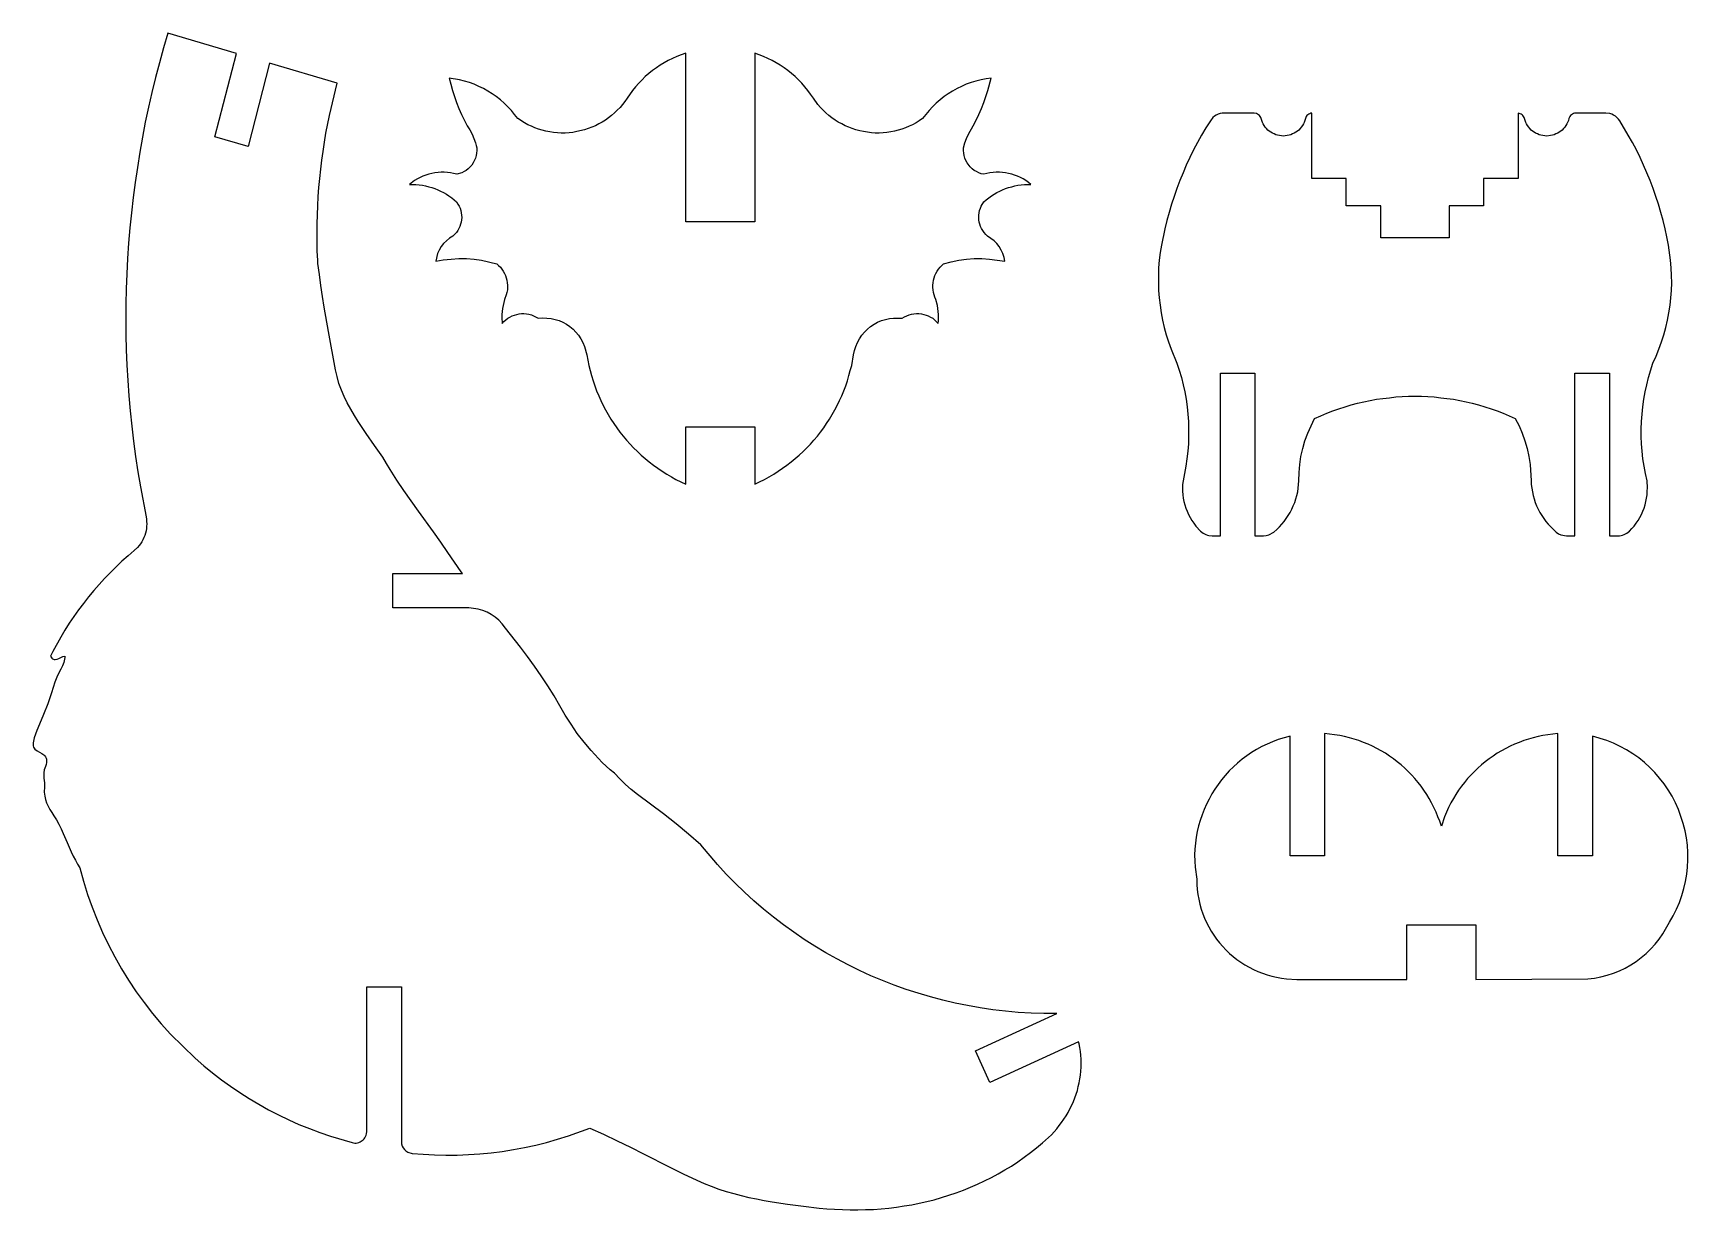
# Model space of a CAD drawing. Extents: x -3.7 to 29.6, y -1.8 to 16.4.
# Drawn here: x 17.55 to 29.64, y -1.79 to 6.81 of the extents above; entities that cross this region are included whole.
import ezdxf

# ---------------------------------------------------------------- set-up
doc = ezdxf.new("R2010")
doc.units = 0

msp = doc.modelspace()

# ---------------------------------------------------------------- linework, layer by layer
for points in [[(20.243, -1.288), (20.245, -1.304), (20.249, -1.32), (20.256, -1.334), (20.266, -1.346), (20.277, -1.356), (20.29, -1.365), (20.321, -1.374), (20.403, -1.38), (20.486, -1.385), (20.569, -1.387), (20.652, -1.386), (20.735, -1.383), (20.817, -1.377), (20.899, -1.369), (20.981, -1.359), (21.063, -1.346), (21.144, -1.331), (21.225, -1.313), (21.305, -1.293), (21.385, -1.271), (21.464, -1.246), (21.62, -1.189), (21.721, -1.234), (21.82, -1.281), (21.917, -1.329), (22.013, -1.377), (22.206, -1.474), (22.303, -1.522), (22.402, -1.569), (22.455, -1.593), (22.508, -1.614), (22.562, -1.634), (22.617, -1.652), (22.672, -1.668), (22.727, -1.682), (22.783, -1.695), (22.839, -1.707), (22.895, -1.718), (22.952, -1.728), (23.066, -1.745), (23.181, -1.76), (23.296, -1.773), (23.353, -1.778), (23.409, -1.782), (23.466, -1.785), (23.523, -1.787), (23.579, -1.787), (23.636, -1.785), (23.693, -1.783), (23.749, -1.779), (23.805, -1.773), (23.861, -1.767), (23.917, -1.758), (23.973, -1.749), (24.028, -1.738), (24.083, -1.725), (24.137, -1.712), (24.191, -1.696), (24.245, -1.68), (24.298, -1.662), (24.35, -1.642), (24.402, -1.621), (24.454, -1.599), (24.505, -1.575), (24.555, -1.55), (24.604, -1.523), (24.653, -1.495), (24.701, -1.466), (24.748, -1.435), (24.795, -1.402), (24.84, -1.368), (24.885, -1.333), (24.929, -1.296), (24.971, -1.257), (24.993, -1.237), (25.013, -1.216), (25.032, -1.194), (25.051, -1.171), (25.068, -1.148), (25.085, -1.124), (25.101, -1.099), (25.116, -1.074), (25.129, -1.048), (25.142, -1.022), (25.154, -0.995), (25.164, -0.968), (25.174, -0.941), (25.183, -0.913), (25.19, -0.885), (25.196, -0.857), (25.202, -0.829), (25.206, -0.801), (25.209, -0.772), (25.21, -0.743), (25.211, -0.715), (25.21, -0.686), (25.208, -0.657), (25.205, -0.629), (25.201, -0.6), (25.195, -0.572), (25.192, -0.558), (24.543, -0.855), (24.438, -0.625), (25.034, -0.352), (24.939, -0.352), (24.845, -0.349), (24.751, -0.343), (24.658, -0.335), (24.565, -0.324), (24.472, -0.31), (24.381, -0.294), (24.289, -0.276), (24.199, -0.254), (24.109, -0.23), (24.02, -0.204), (23.932, -0.175), (23.845, -0.144), (23.759, -0.111), (23.674, -0.075), (23.59, -0.036), (23.507, 0.004), (23.425, 0.048), (23.345, 0.093), (23.265, 0.141), (23.187, 0.19), (23.111, 0.243), (23.035, 0.297), (22.962, 0.353), (22.889, 0.412), (22.819, 0.473), (22.75, 0.536), (22.682, 0.601), (22.617, 0.668), (22.553, 0.737), (22.431, 0.881), (22.342, 0.958), (22.251, 1.034), (22.158, 1.107), (22.064, 1.179), (21.968, 1.25), (21.923, 1.286), (21.88, 1.323), (21.839, 1.363), (21.8, 1.405), (21.769, 1.43), (21.74, 1.456), (21.711, 1.484), (21.683, 1.512), (21.656, 1.541), (21.629, 1.571), (21.578, 1.632), (21.529, 1.696), (21.484, 1.762), (21.441, 1.829), (21.402, 1.897), (21.359, 1.971), (21.314, 2.044), (21.266, 2.116), (21.217, 2.187), (21.165, 2.257), (21.113, 2.326), (21.005, 2.464), (20.979, 2.496), (20.955, 2.522), (20.929, 2.545), (20.9, 2.565), (20.87, 2.581), (20.838, 2.594), (20.805, 2.604), (20.736, 2.613), (20.181, 2.612), (20.18, 2.864), (20.69, 2.865), (20.681, 2.877), (20.631, 2.947), (20.583, 3.018), (20.531, 3.094), (20.478, 3.169), (20.369, 3.319), (20.315, 3.394), (20.262, 3.47), (20.211, 3.547), (20.162, 3.625), (20.135, 3.669), (20.107, 3.713), (20.048, 3.799), (19.987, 3.886), (19.928, 3.975), (19.9, 4.019), (19.873, 4.065), (19.848, 4.111), (19.825, 4.157), (19.805, 4.205), (19.787, 4.253), (19.773, 4.303), (19.762, 4.353), (19.71, 4.633), (19.679, 4.81), (19.666, 4.889), (19.654, 4.969), (19.644, 5.049), (19.634, 5.129), (19.632, 5.153), (19.629, 5.22), (19.628, 5.286), (19.627, 5.353), (19.628, 5.419), (19.63, 5.486), (19.633, 5.552), (19.636, 5.619), (19.641, 5.685), (19.647, 5.751), (19.654, 5.818), (19.662, 5.884), (19.671, 5.949), (19.681, 6.015), (19.692, 6.081), (19.717, 6.212), (19.773, 6.448), (19.28, 6.594), (19.124, 5.984), (18.881, 6.056), (19.038, 6.665), (18.536, 6.813), (18.505, 6.706), (18.475, 6.597), (18.447, 6.489), (18.42, 6.38), (18.395, 6.271), (18.372, 6.162), (18.351, 6.052), (18.331, 5.942), (18.314, 5.832), (18.297, 5.721), (18.283, 5.611), (18.27, 5.5), (18.259, 5.389), (18.25, 5.278), (18.242, 5.166), (18.237, 5.055), (18.232, 4.944), (18.23, 4.832), (18.229, 4.721), (18.23, 4.609), (18.233, 4.498), (18.238, 4.386), (18.244, 4.275), (18.252, 4.163), (18.262, 4.052), (18.273, 3.941), (18.286, 3.83), (18.301, 3.719), (18.318, 3.608), (18.336, 3.498), (18.378, 3.277), (18.381, 3.26), (18.382, 3.243), (18.383, 3.226), (18.382, 3.208), (18.381, 3.192), (18.378, 3.175), (18.374, 3.158), (18.369, 3.142), (18.362, 3.126), (18.355, 3.111), (18.347, 3.096), (18.338, 3.082), (18.328, 3.068), (18.316, 3.055), (18.291, 3.031), (18.246, 2.993), (18.201, 2.953), (18.158, 2.912), (18.115, 2.87), (18.074, 2.828), (18.034, 2.784), (17.995, 2.739), (17.957, 2.693), (17.92, 2.646), (17.884, 2.599), (17.85, 2.55), (17.816, 2.501), (17.785, 2.451), (17.754, 2.4), (17.696, 2.295), (17.679, 2.261), (17.684, 2.252), (17.689, 2.245), (17.695, 2.24), (17.701, 2.237), (17.707, 2.236), (17.713, 2.236), (17.727, 2.238), (17.741, 2.244), (17.755, 2.251), (17.769, 2.257), (17.783, 2.261), (17.783, 2.249), (17.782, 2.238), (17.776, 2.214), (17.767, 2.19), (17.756, 2.166), (17.731, 2.118), (17.721, 2.094), (17.712, 2.07), (17.687, 1.993), (17.659, 1.912), (17.629, 1.833), (17.6, 1.762), (17.58, 1.717), (17.57, 1.691), (17.561, 1.664), (17.554, 1.638), (17.553, 1.626), (17.552, 1.615), (17.553, 1.604), (17.556, 1.595), (17.56, 1.587), (17.566, 1.58), (17.582, 1.569), (17.6, 1.559), (17.617, 1.549), (17.631, 1.538), (17.638, 1.531), (17.643, 1.524), (17.647, 1.515), (17.65, 1.506), (17.651, 1.495), (17.65, 1.483), (17.647, 1.469), (17.642, 1.454), (17.634, 1.429), (17.63, 1.407), (17.63, 1.387), (17.631, 1.369), (17.635, 1.334), (17.636, 1.315), (17.635, 1.293), (17.634, 1.279), (17.634, 1.265), (17.637, 1.238), (17.643, 1.212), (17.651, 1.187), (17.662, 1.163), (17.675, 1.14), (17.689, 1.117), (17.703, 1.094), (17.723, 1.063), (17.74, 1.031), (17.757, 0.998), (17.772, 0.965), (17.802, 0.898), (17.831, 0.83), (17.845, 0.799), (17.861, 0.769), (17.877, 0.74), (17.894, 0.712), (17.92, 0.615), (17.95, 0.519), (17.984, 0.425), (18.02, 0.332), (18.06, 0.241), (18.103, 0.151), (18.149, 0.062), (18.198, -0.024), (18.25, -0.109), (18.306, -0.192), (18.364, -0.272), (18.425, -0.351), (18.489, -0.428), (18.556, -0.502), (18.736, -0.679), (18.799, -0.733), (18.862, -0.785), (18.928, -0.835), (18.994, -0.883), (19.062, -0.929), (19.131, -0.973), (19.202, -1.015), (19.273, -1.055), (19.346, -1.093), (19.42, -1.128), (19.495, -1.162), (19.571, -1.193), (19.648, -1.222), (19.725, -1.249), (19.884, -1.295), (19.893, -1.297), (19.903, -1.298), (19.913, -1.298), (19.922, -1.296), (19.932, -1.294), (19.941, -1.29), (19.957, -1.28), (19.965, -1.274), (19.972, -1.267), (19.977, -1.259), (19.982, -1.25), (19.986, -1.241), (19.989, -1.232), (19.991, -1.213), (19.991, -0.156), (20.243, -0.156), (20.243, -1.288)], [(22.321, 3.518), (22.321, 3.937), (22.825, 3.937), (22.825, 3.518), (22.861, 3.534), (22.896, 3.552), (22.931, 3.571), (22.964, 3.591), (22.997, 3.611), (23.029, 3.633), (23.061, 3.656), (23.092, 3.679), (23.121, 3.704), (23.151, 3.729), (23.179, 3.755), (23.206, 3.782), (23.233, 3.81), (23.258, 3.839), (23.283, 3.868), (23.307, 3.898), (23.33, 3.929), (23.351, 3.961), (23.372, 3.993), (23.392, 4.026), (23.411, 4.059), (23.429, 4.093), (23.446, 4.128), (23.462, 4.163), (23.477, 4.199), (23.49, 4.235), (23.503, 4.272), (23.514, 4.31), (23.524, 4.347), (23.534, 4.385), (23.548, 4.463), (23.555, 4.494), (23.564, 4.524), (23.576, 4.553), (23.591, 4.579), (23.608, 4.605), (23.627, 4.628), (23.649, 4.649), (23.672, 4.668), (23.697, 4.685), (23.723, 4.7), (23.751, 4.712), (23.78, 4.721), (23.81, 4.727), (23.84, 4.731), (23.904, 4.729), (23.92, 4.739), (23.936, 4.747), (23.954, 4.754), (23.971, 4.759), (23.989, 4.762), (24.007, 4.763), (24.025, 4.763), (24.043, 4.761), (24.06, 4.758), (24.077, 4.753), (24.094, 4.746), (24.11, 4.738), (24.126, 4.729), (24.14, 4.717), (24.167, 4.69), (24.168, 4.713), (24.169, 4.735), (24.168, 4.757), (24.166, 4.779), (24.164, 4.801), (24.16, 4.823), (24.15, 4.866), (24.142, 4.883), (24.136, 4.9), (24.132, 4.918), (24.129, 4.936), (24.127, 4.954), (24.128, 4.972), (24.129, 4.989), (24.132, 5.007), (24.137, 5.024), (24.142, 5.041), (24.15, 5.057), (24.158, 5.073), (24.168, 5.088), (24.18, 5.102), (24.206, 5.128), (24.261, 5.142), (24.316, 5.153), (24.372, 5.161), (24.428, 5.165), (24.485, 5.165), (24.541, 5.162), (24.653, 5.146), (24.647, 5.174), (24.639, 5.202), (24.627, 5.228), (24.612, 5.253), (24.594, 5.276), (24.574, 5.296), (24.526, 5.33), (24.513, 5.342), (24.502, 5.356), (24.492, 5.37), (24.483, 5.385), (24.476, 5.4), (24.47, 5.416), (24.466, 5.432), (24.464, 5.449), (24.463, 5.466), (24.463, 5.483), (24.465, 5.5), (24.469, 5.516), (24.474, 5.533), (24.481, 5.548), (24.499, 5.579), (24.517, 5.594), (24.536, 5.609), (24.555, 5.623), (24.575, 5.636), (24.595, 5.648), (24.616, 5.658), (24.637, 5.668), (24.659, 5.677), (24.681, 5.685), (24.704, 5.691), (24.726, 5.697), (24.749, 5.701), (24.773, 5.705), (24.796, 5.707), (24.844, 5.708), (24.826, 5.722), (24.807, 5.736), (24.787, 5.748), (24.767, 5.758), (24.746, 5.768), (24.724, 5.776), (24.703, 5.783), (24.68, 5.788), (24.658, 5.792), (24.635, 5.795), (24.613, 5.796), (24.59, 5.796), (24.567, 5.795), (24.544, 5.792), (24.499, 5.782), (24.48, 5.786), (24.462, 5.793), (24.445, 5.801), (24.429, 5.81), (24.414, 5.822), (24.4, 5.835), (24.377, 5.865), (24.368, 5.882), (24.361, 5.9), (24.356, 5.918), (24.353, 5.936), (24.352, 5.955), (24.352, 5.974), (24.36, 6.011), (24.372, 6.044), (24.387, 6.075), (24.422, 6.135), (24.444, 6.177), (24.464, 6.219), (24.483, 6.262), (24.5, 6.306), (24.515, 6.35), (24.53, 6.394), (24.553, 6.485), (24.516, 6.48), (24.479, 6.472), (24.442, 6.463), (24.406, 6.452), (24.371, 6.439), (24.337, 6.424), (24.304, 6.408), (24.271, 6.39), (24.24, 6.37), (24.209, 6.349), (24.18, 6.326), (24.152, 6.301), (24.125, 6.275), (24.099, 6.248), (24.052, 6.188), (24.028, 6.172), (24.004, 6.157), (23.979, 6.144), (23.953, 6.132), (23.927, 6.121), (23.901, 6.111), (23.874, 6.103), (23.846, 6.096), (23.819, 6.091), (23.791, 6.087), (23.763, 6.084), (23.734, 6.083), (23.706, 6.083), (23.678, 6.085), (23.621, 6.093), (23.593, 6.099), (23.565, 6.106), (23.538, 6.115), (23.512, 6.125), (23.486, 6.136), (23.461, 6.149), (23.436, 6.163), (23.412, 6.178), (23.389, 6.194), (23.367, 6.211), (23.346, 6.23), (23.325, 6.249), (23.306, 6.27), (23.287, 6.292), (23.254, 6.338), (23.234, 6.367), (23.213, 6.394), (23.192, 6.421), (23.169, 6.447), (23.145, 6.471), (23.12, 6.495), (23.094, 6.517), (23.067, 6.539), (23.04, 6.559), (23.011, 6.578), (22.982, 6.596), (22.952, 6.612), (22.921, 6.628), (22.89, 6.642), (22.825, 6.666), (22.825, 5.433), (22.321, 5.433), (22.321, 6.666), (22.289, 6.655), (22.256, 6.642), (22.225, 6.628), (22.194, 6.612), (22.164, 6.596), (22.135, 6.578), (22.107, 6.559), (22.079, 6.539), (22.052, 6.517), (22.026, 6.495), (22.002, 6.471), (21.978, 6.447), (21.955, 6.421), (21.933, 6.394), (21.893, 6.338), (21.876, 6.314), (21.859, 6.292), (21.841, 6.27), (21.821, 6.249), (21.801, 6.23), (21.779, 6.211), (21.757, 6.194), (21.734, 6.178), (21.71, 6.163), (21.686, 6.149), (21.661, 6.136), (21.635, 6.125), (21.608, 6.115), (21.581, 6.106), (21.525, 6.093), (21.497, 6.088), (21.469, 6.085), (21.44, 6.083), (21.412, 6.083), (21.384, 6.084), (21.356, 6.087), (21.328, 6.091), (21.3, 6.096), (21.273, 6.103), (21.246, 6.111), (21.219, 6.121), (21.193, 6.132), (21.167, 6.144), (21.142, 6.157), (21.094, 6.188), (21.071, 6.219), (21.047, 6.248), (21.022, 6.275), (20.995, 6.301), (20.967, 6.326), (20.937, 6.349), (20.907, 6.37), (20.875, 6.39), (20.843, 6.408), (20.809, 6.424), (20.775, 6.439), (20.74, 6.452), (20.704, 6.463), (20.668, 6.472), (20.593, 6.485), (20.604, 6.439), (20.617, 6.394), (20.631, 6.35), (20.647, 6.306), (20.664, 6.262), (20.683, 6.219), (20.724, 6.135), (20.743, 6.106), (20.76, 6.075), (20.786, 6.011), (20.791, 5.992), (20.794, 5.974), (20.795, 5.955), (20.793, 5.936), (20.79, 5.918), (20.785, 5.9), (20.769, 5.865), (20.758, 5.849), (20.746, 5.835), (20.732, 5.822), (20.717, 5.81), (20.701, 5.801), (20.684, 5.793), (20.648, 5.782), (20.625, 5.788), (20.602, 5.792), (20.58, 5.795), (20.557, 5.796), (20.534, 5.796), (20.511, 5.795), (20.488, 5.792), (20.466, 5.788), (20.444, 5.783), (20.422, 5.776), (20.401, 5.768), (20.38, 5.758), (20.36, 5.748), (20.34, 5.736), (20.303, 5.708), (20.326, 5.708), (20.35, 5.707), (20.374, 5.705), (20.397, 5.701), (20.42, 5.697), (20.443, 5.691), (20.465, 5.685), (20.487, 5.677), (20.509, 5.668), (20.53, 5.658), (20.551, 5.648), (20.572, 5.636), (20.591, 5.623), (20.611, 5.609), (20.647, 5.579), (20.657, 5.564), (20.666, 5.548), (20.672, 5.533), (20.678, 5.516), (20.681, 5.5), (20.683, 5.483), (20.684, 5.466), (20.683, 5.449), (20.68, 5.432), (20.676, 5.416), (20.67, 5.4), (20.663, 5.385), (20.655, 5.37), (20.645, 5.356), (20.62, 5.33), (20.595, 5.314), (20.573, 5.296), (20.552, 5.276), (20.535, 5.253), (20.52, 5.228), (20.508, 5.202), (20.494, 5.146), (20.549, 5.156), (20.606, 5.162), (20.662, 5.165), (20.718, 5.165), (20.774, 5.161), (20.83, 5.153), (20.94, 5.128), (20.954, 5.115), (20.967, 5.102), (20.978, 5.088), (20.988, 5.073), (20.997, 5.057), (21.004, 5.041), (21.01, 5.024), (21.014, 5.007), (21.017, 4.989), (21.019, 4.972), (21.019, 4.954), (21.018, 4.936), (21.015, 4.918), (21.01, 4.9), (20.997, 4.866), (20.991, 4.844), (20.986, 4.823), (20.983, 4.801), (20.98, 4.779), (20.978, 4.757), (20.978, 4.735), (20.98, 4.69), (20.992, 4.705), (21.006, 4.717), (21.021, 4.729), (21.036, 4.738), (21.052, 4.746), (21.069, 4.753), (21.086, 4.758), (21.104, 4.761), (21.122, 4.763), (21.139, 4.763), (21.157, 4.762), (21.175, 4.759), (21.193, 4.754), (21.21, 4.747), (21.243, 4.729), (21.275, 4.732), (21.306, 4.731), (21.337, 4.727), (21.367, 4.721), (21.396, 4.712), (21.423, 4.7), (21.45, 4.685), (21.475, 4.668), (21.498, 4.649), (21.519, 4.628), (21.538, 4.605), (21.555, 4.579), (21.57, 4.553), (21.582, 4.524), (21.598, 4.463), (21.605, 4.424), (21.613, 4.385), (21.622, 4.347), (21.632, 4.31), (21.644, 4.272), (21.656, 4.235), (21.67, 4.199), (21.685, 4.163), (21.7, 4.128), (21.717, 4.093), (21.735, 4.059), (21.754, 4.026), (21.774, 3.993), (21.795, 3.961), (21.817, 3.929), (21.84, 3.898), (21.863, 3.868), (21.888, 3.839), (21.914, 3.81), (21.94, 3.782), (21.968, 3.755), (21.996, 3.729), (22.025, 3.704), (22.055, 3.679), (22.086, 3.656), (22.117, 3.633), (22.149, 3.611), (22.182, 3.591), (22.216, 3.571), (22.25, 3.552), (22.321, 3.518)], [(26.228, 3.139), (26.228, 4.329), (26.481, 4.329), (26.481, 3.139), (26.542, 3.139), (26.563, 3.141), (26.583, 3.146), (26.619, 3.167), (26.64, 3.185), (26.659, 3.204), (26.677, 3.224), (26.694, 3.244), (26.71, 3.266), (26.724, 3.288), (26.738, 3.311), (26.75, 3.335), (26.761, 3.359), (26.771, 3.384), (26.78, 3.409), (26.787, 3.434), (26.793, 3.461), (26.797, 3.487), (26.802, 3.541), (26.803, 3.601), (26.808, 3.66), (26.817, 3.719), (26.83, 3.777), (26.846, 3.834), (26.866, 3.89), (26.917, 3.997), (26.961, 4.017), (27.005, 4.035), (27.049, 4.052), (27.094, 4.068), (27.14, 4.083), (27.185, 4.096), (27.231, 4.108), (27.277, 4.119), (27.323, 4.128), (27.369, 4.137), (27.416, 4.144), (27.463, 4.149), (27.509, 4.154), (27.556, 4.157), (27.603, 4.159), (27.65, 4.159), (27.697, 4.159), (27.744, 4.157), (27.791, 4.154), (27.838, 4.149), (27.884, 4.144), (27.931, 4.137), (27.977, 4.128), (28.023, 4.119), (28.069, 4.108), (28.115, 4.096), (28.161, 4.083), (28.206, 4.068), (28.251, 4.052), (28.295, 4.035), (28.383, 3.997), (28.411, 3.944), (28.434, 3.89), (28.454, 3.834), (28.471, 3.777), (28.483, 3.719), (28.492, 3.66), (28.498, 3.541), (28.5, 3.514), (28.503, 3.487), (28.508, 3.461), (28.513, 3.434), (28.521, 3.409), (28.529, 3.384), (28.539, 3.359), (28.55, 3.335), (28.562, 3.311), (28.576, 3.288), (28.591, 3.266), (28.606, 3.244), (28.623, 3.224), (28.642, 3.204), (28.681, 3.167), (28.698, 3.155), (28.717, 3.146), (28.758, 3.139), (28.819, 3.139), (28.819, 4.329), (29.072, 4.329), (29.072, 3.139), (29.133, 3.139), (29.144, 3.139), (29.156, 3.141), (29.167, 3.144), (29.178, 3.148), (29.189, 3.153), (29.199, 3.158), (29.217, 3.173), (29.235, 3.192), (29.251, 3.211), (29.267, 3.231), (29.281, 3.252), (29.293, 3.274), (29.305, 3.296), (29.315, 3.319), (29.324, 3.342), (29.332, 3.366), (29.338, 3.39), (29.343, 3.415), (29.346, 3.44), (29.348, 3.465), (29.349, 3.49), (29.346, 3.541), (29.334, 3.594), (29.324, 3.648), (29.316, 3.703), (29.31, 3.757), (29.306, 3.811), (29.304, 3.866), (29.304, 3.92), (29.306, 3.975), (29.31, 4.029), (29.315, 4.083), (29.323, 4.137), (29.332, 4.191), (29.344, 4.244), (29.357, 4.297), (29.389, 4.402), (29.412, 4.453), (29.433, 4.504), (29.451, 4.556), (29.468, 4.609), (29.483, 4.662), (29.495, 4.716), (29.505, 4.77), (29.514, 4.824), (29.52, 4.879), (29.524, 4.933), (29.526, 4.988), (29.525, 5.043), (29.523, 5.099), (29.518, 5.154), (29.503, 5.263), (29.491, 5.324), (29.478, 5.384), (29.463, 5.444), (29.447, 5.503), (29.43, 5.562), (29.411, 5.62), (29.39, 5.678), (29.369, 5.736), (29.345, 5.792), (29.321, 5.849), (29.295, 5.904), (29.268, 5.959), (29.239, 6.014), (29.209, 6.067), (29.146, 6.173), (29.137, 6.185), (29.126, 6.196), (29.115, 6.206), (29.102, 6.214), (29.089, 6.22), (29.074, 6.225), (29.044, 6.228), (28.826, 6.228), (28.817, 6.228), (28.809, 6.225), (28.801, 6.222), (28.794, 6.217), (28.787, 6.211), (28.782, 6.204), (28.775, 6.188), (28.771, 6.174), (28.765, 6.161), (28.759, 6.149), (28.752, 6.137), (28.744, 6.126), (28.735, 6.115), (28.726, 6.105), (28.715, 6.097), (28.704, 6.089), (28.693, 6.082), (28.68, 6.076), (28.668, 6.071), (28.654, 6.067), (28.641, 6.064), (28.613, 6.061), (28.598, 6.062), (28.584, 6.064), (28.571, 6.067), (28.557, 6.071), (28.545, 6.076), (28.532, 6.082), (28.521, 6.089), (28.51, 6.097), (28.499, 6.105), (28.49, 6.115), (28.481, 6.126), (28.473, 6.137), (28.466, 6.149), (28.46, 6.161), (28.45, 6.188), (28.448, 6.196), (28.444, 6.203), (28.439, 6.21), (28.433, 6.215), (28.427, 6.22), (28.419, 6.224), (28.403, 6.228), (28.403, 5.751), (28.152, 5.751), (28.152, 5.551), (27.901, 5.551), (27.901, 5.316), (27.4, 5.316), (27.4, 5.551), (27.148, 5.551), (27.148, 5.751), (26.897, 5.751), (26.897, 6.228), (26.889, 6.227), (26.881, 6.224), (26.874, 6.22), (26.867, 6.215), (26.861, 6.21), (26.856, 6.203), (26.85, 6.188), (26.846, 6.174), (26.841, 6.161), (26.835, 6.149), (26.827, 6.137), (26.819, 6.126), (26.811, 6.115), (26.801, 6.105), (26.791, 6.097), (26.78, 6.089), (26.768, 6.082), (26.756, 6.076), (26.743, 6.071), (26.73, 6.067), (26.716, 6.064), (26.688, 6.061), (26.674, 6.062), (26.66, 6.064), (26.646, 6.067), (26.633, 6.071), (26.62, 6.076), (26.608, 6.082), (26.596, 6.089), (26.585, 6.097), (26.575, 6.105), (26.565, 6.115), (26.556, 6.126), (26.548, 6.137), (26.541, 6.149), (26.535, 6.161), (26.526, 6.188), (26.523, 6.196), (26.519, 6.204), (26.513, 6.211), (26.507, 6.217), (26.499, 6.222), (26.491, 6.225), (26.474, 6.228), (26.256, 6.228), (26.241, 6.227), (26.226, 6.225), (26.212, 6.22), (26.198, 6.214), (26.186, 6.206), (26.174, 6.196), (26.155, 6.173), (26.122, 6.12), (26.091, 6.067), (26.061, 6.014), (26.032, 5.959), (26.005, 5.904), (25.979, 5.849), (25.955, 5.792), (25.932, 5.736), (25.91, 5.678), (25.89, 5.62), (25.871, 5.562), (25.853, 5.503), (25.837, 5.444), (25.822, 5.384), (25.797, 5.263), (25.789, 5.209), (25.782, 5.154), (25.777, 5.099), (25.775, 5.043), (25.775, 4.988), (25.777, 4.933), (25.781, 4.879), (25.787, 4.824), (25.795, 4.77), (25.805, 4.716), (25.818, 4.662), (25.832, 4.609), (25.849, 4.556), (25.868, 4.504), (25.911, 4.402), (25.928, 4.35), (25.943, 4.297), (25.957, 4.244), (25.968, 4.191), (25.977, 4.137), (25.985, 4.083), (25.99, 4.029), (25.994, 3.975), (25.996, 3.92), (25.996, 3.866), (25.994, 3.811), (25.99, 3.757), (25.984, 3.703), (25.976, 3.648), (25.955, 3.541), (25.952, 3.515), (25.951, 3.49), (25.952, 3.465), (25.954, 3.44), (25.957, 3.415), (25.962, 3.39), (25.969, 3.366), (25.976, 3.342), (25.985, 3.319), (25.995, 3.296), (26.007, 3.274), (26.02, 3.252), (26.034, 3.231), (26.049, 3.211), (26.083, 3.173), (26.092, 3.165), (26.102, 3.158), (26.112, 3.153), (26.122, 3.148), (26.133, 3.144), (26.144, 3.141), (26.168, 3.139), (26.228, 3.139)], [(26.99, 1.694), (26.99, 0.801), (26.737, 0.801), (26.737, 1.676), (26.694, 1.664), (26.651, 1.651), (26.61, 1.635), (26.57, 1.618), (26.531, 1.599), (26.493, 1.578), (26.456, 1.556), (26.421, 1.532), (26.387, 1.506), (26.354, 1.479), (26.323, 1.451), (26.293, 1.421), (26.264, 1.389), (26.237, 1.357), (26.212, 1.323), (26.188, 1.289), (26.166, 1.253), (26.145, 1.216), (26.127, 1.178), (26.109, 1.14), (26.094, 1.1), (26.081, 1.06), (26.069, 1.019), (26.059, 0.978), (26.052, 0.936), (26.046, 0.893), (26.042, 0.85), (26.04, 0.807), (26.041, 0.763), (26.043, 0.719), (26.055, 0.63), (26.056, 0.592), (26.059, 0.555), (26.064, 0.519), (26.07, 0.483), (26.078, 0.447), (26.088, 0.412), (26.1, 0.378), (26.113, 0.345), (26.127, 0.313), (26.143, 0.281), (26.161, 0.251), (26.18, 0.221), (26.2, 0.192), (26.222, 0.165), (26.245, 0.138), (26.269, 0.113), (26.295, 0.088), (26.321, 0.065), (26.349, 0.044), (26.378, 0.023), (26.407, 0.004), (26.438, -0.013), (26.47, -0.03), (26.502, -0.044), (26.535, -0.057), (26.569, -0.069), (26.604, -0.079), (26.639, -0.087), (26.675, -0.093), (26.712, -0.098), (26.787, -0.102), (27.591, -0.102), (27.591, 0.297), (28.095, 0.297), (28.095, -0.102), (28.913, -0.099), (28.961, -0.093), (29.008, -0.084), (29.055, -0.072), (29.1, -0.057), (29.144, -0.04), (29.186, -0.019), (29.227, 0.004), (29.266, 0.029), (29.304, 0.057), (29.34, 0.088), (29.374, 0.12), (29.406, 0.155), (29.435, 0.192), (29.462, 0.231), (29.509, 0.315), (29.537, 0.363), (29.561, 0.411), (29.582, 0.46), (29.6, 0.511), (29.615, 0.562), (29.627, 0.614), (29.636, 0.666), (29.642, 0.719), (29.644, 0.772), (29.644, 0.825), (29.641, 0.879), (29.634, 0.932), (29.624, 0.984), (29.611, 1.036), (29.576, 1.139), (29.554, 1.189), (29.529, 1.237), (29.501, 1.283), (29.471, 1.327), (29.438, 1.369), (29.403, 1.409), (29.366, 1.447), (29.327, 1.483), (29.285, 1.516), (29.242, 1.547), (29.197, 1.575), (29.15, 1.601), (29.102, 1.624), (29.052, 1.644), (28.948, 1.676), (28.948, 0.801), (28.695, 0.801), (28.695, 1.694), (28.658, 1.691), (28.622, 1.686), (28.585, 1.68), (28.55, 1.673), (28.514, 1.664), (28.479, 1.654), (28.445, 1.643), (28.411, 1.63), (28.378, 1.617), (28.345, 1.602), (28.313, 1.586), (28.282, 1.568), (28.251, 1.55), (28.221, 1.53), (28.192, 1.51), (28.164, 1.488), (28.136, 1.465), (28.11, 1.442), (28.084, 1.417), (28.059, 1.391), (28.035, 1.365), (28.012, 1.337), (27.99, 1.309), (27.969, 1.28), (27.949, 1.25), (27.931, 1.219), (27.913, 1.187), (27.896, 1.154), (27.881, 1.121), (27.867, 1.087), (27.843, 1.017), (27.831, 1.053), (27.818, 1.087), (27.804, 1.121), (27.789, 1.154), (27.772, 1.187), (27.755, 1.219), (27.736, 1.25), (27.716, 1.28), (27.695, 1.309), (27.673, 1.337), (27.65, 1.365), (27.626, 1.391), (27.601, 1.417), (27.576, 1.442), (27.549, 1.465), (27.521, 1.488), (27.493, 1.51), (27.464, 1.53), (27.434, 1.55), (27.403, 1.568), (27.372, 1.586), (27.34, 1.602), (27.307, 1.617), (27.274, 1.63), (27.24, 1.643), (27.206, 1.654), (27.171, 1.664), (27.136, 1.673), (27.1, 1.68), (27.063, 1.686), (26.99, 1.694)]]:
    msp.add_lwpolyline(points, close=True)

doc.saveas('drawing.dxf')
